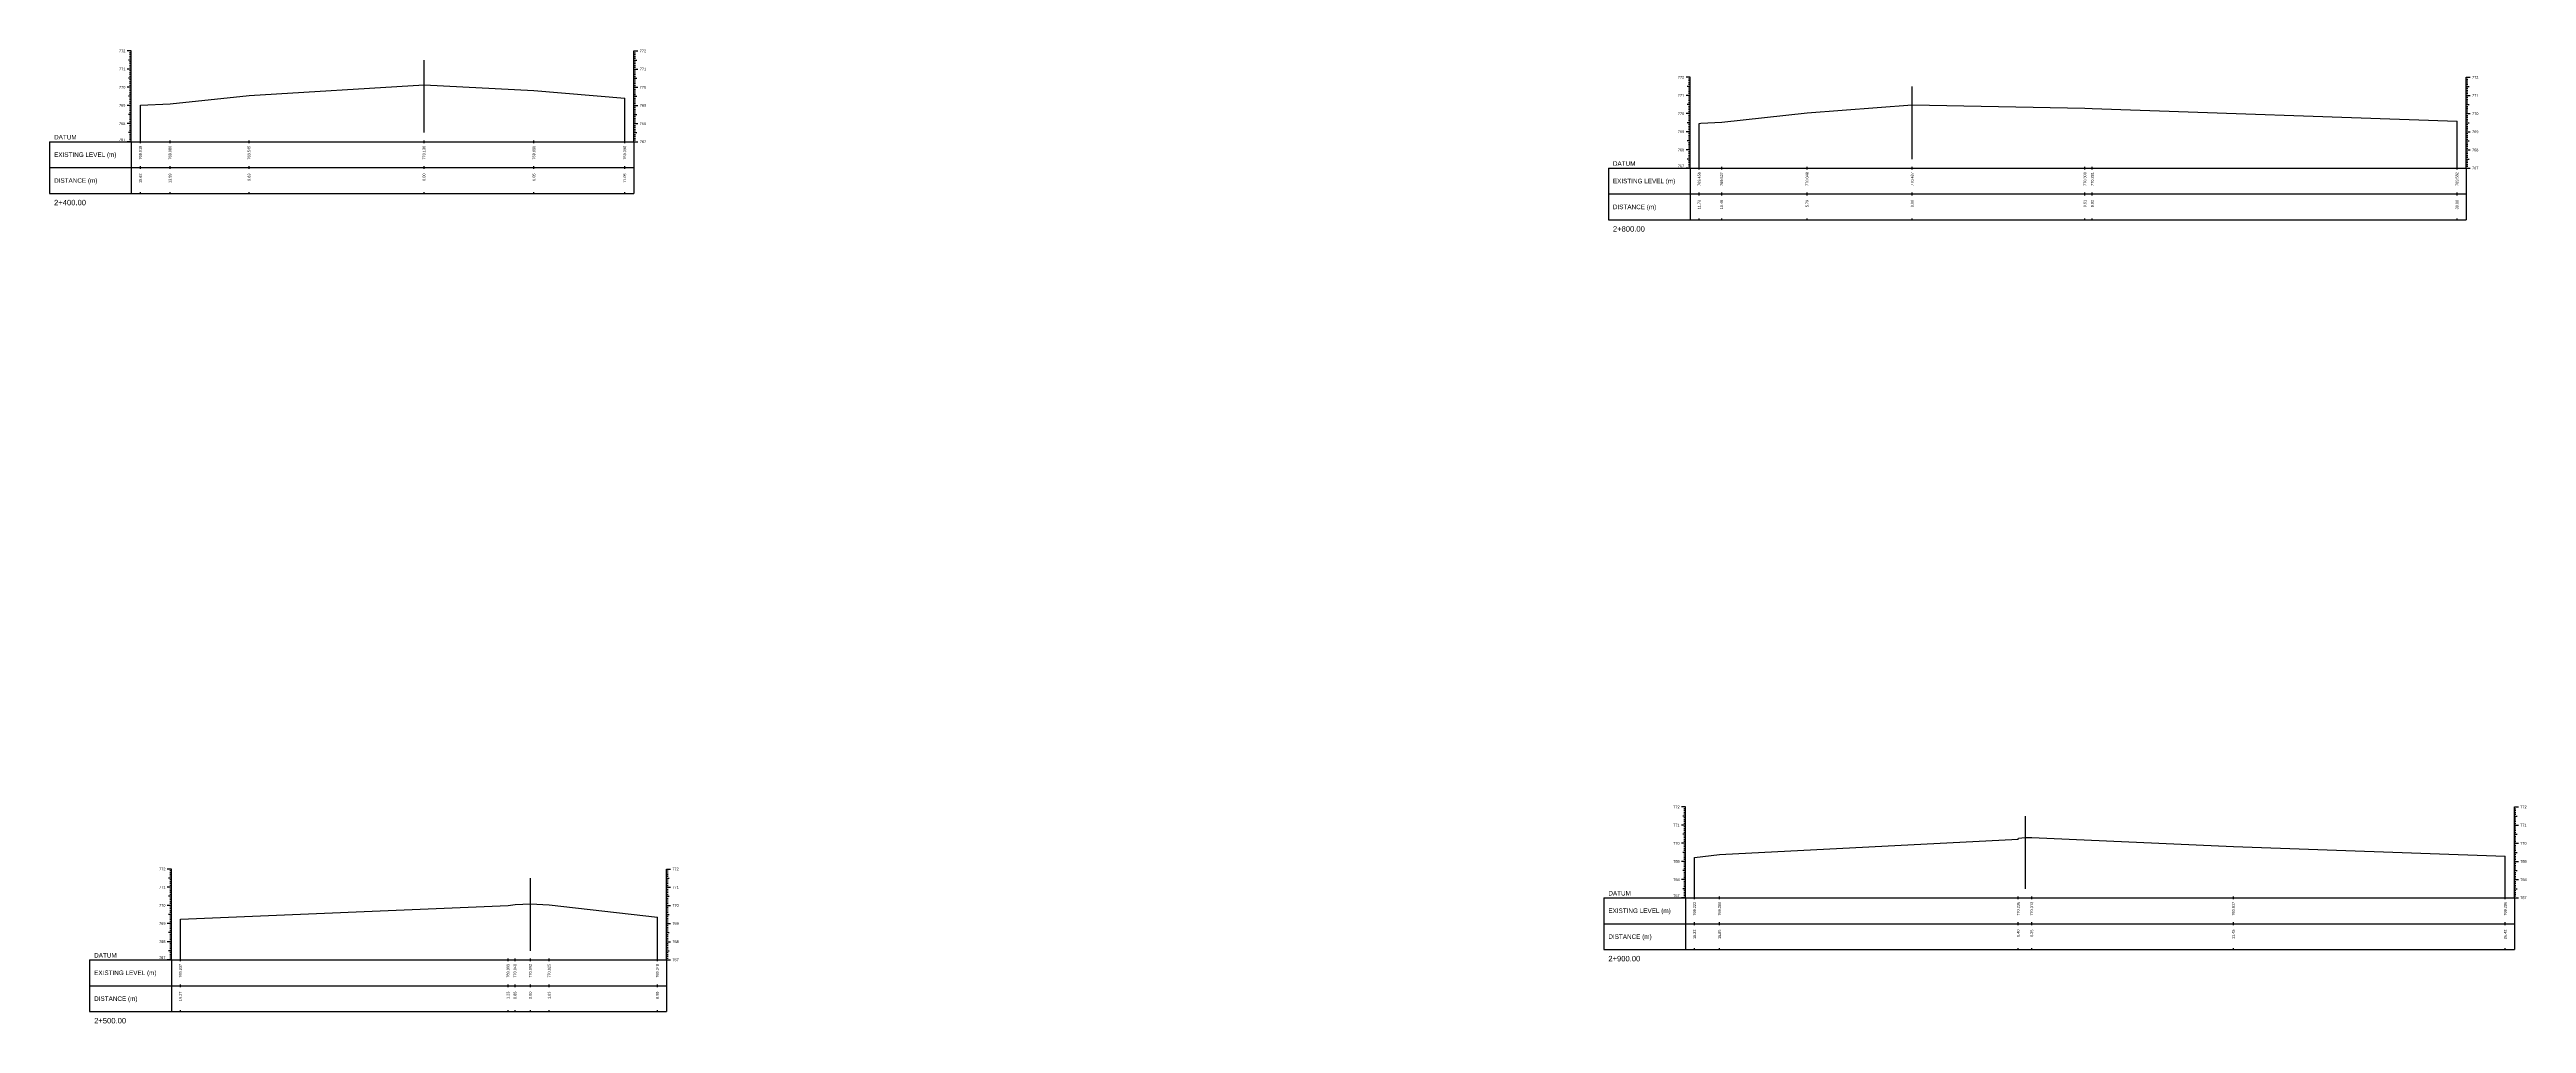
# Model space of a CAD drawing. Header units: millimetres. Extents: x 505 to 14020, y 627 to 6964.
# Drawn here: x 12544 to 13908, y 5729 to 6266 of the extents above; entities that cross this region are included whole.
import ezdxf
from ezdxf.enums import TextEntityAlignment as Align

# ---------------------------------------------------------------- set-up
doc = ezdxf.new("R2010")
doc.units = ezdxf.units.MM
for name, color, linetype in [('CL', 4, 'Continuous'), ('CS_Drawing', 7, 'Continuous'), ('GL', 3, 'Continuous')]:
    doc.layers.add(name, color=color, linetype=linetype)
doc.styles.get("Standard").update_dxf_attribs({"font": 'arial.ttf'})

msp = doc.modelspace()

# ---------------------------------------------------------------- linework, layer by layer
at = {"layer": 'CL', "ltscale": 10}
for p, q in [((12749.953, 6219.893), (12749.953, 6259.893)), ((13569.35, 6205.37), (13569.35, 6245.37)), ((13631.74, 5803.538), (13631.74, 5843.538)), ((12808.522, 5769.372), (12808.522, 5809.372))]:
    msp.add_line(p, q, dxfattribs=at)
at = {"layer": 'CS_Drawing'}
for p, q in [((12588.753, 6264.893), (12586.503, 6264.893)), ((12588.753, 6264.893), (12587.178, 6264.893)), ((12588.753, 6259.893), (12587.178, 6259.893)), ((12588.753, 6264.893), (12587.853, 6264.893)), ((12588.753, 6263.893), (12587.853, 6263.893)), ((12588.753, 6262.893), (12587.853, 6262.893)), ((12588.753, 6261.893), (12587.853, 6261.893)), ((12588.753, 6260.893), (12587.853, 6260.893)), ((12588.753, 6259.893), (12587.853, 6259.893)), ((12588.753, 6214.893), (12588.753, 6264.893)), ((12865.488, 6264.893), (12867.738, 6264.893)), ((12865.488, 6264.893), (12867.063, 6264.893)), ((12865.488, 6264.893), (12866.388, 6264.893)), ((12865.488, 6214.893), (12865.488, 6264.893)), ((12865.488, 6263.893), (12866.388, 6263.893)), ((12865.488, 6262.893), (12866.388, 6262.893)), ((12865.488, 6261.893), (12866.388, 6261.893)), ((12865.488, 6260.893), (12866.388, 6260.893)), ((12865.488, 6259.893), (12867.063, 6259.893)), ((12865.488, 6259.893), (12866.388, 6259.893)), ((12588.753, 6254.893), (12586.503, 6254.893)), ((12588.753, 6254.893), (12587.178, 6254.893)), ((12588.753, 6249.893), (12587.178, 6249.893)), ((12588.753, 6258.893), (12587.853, 6258.893)), ((12588.753, 6257.893), (12587.853, 6257.893)), ((12588.753, 6256.893), (12587.853, 6256.893)), ((12588.753, 6255.893), (12587.853, 6255.893)), ((12588.753, 6254.893), (12587.853, 6254.893)), ((12588.753, 6253.893), (12587.853, 6253.893)), ((12588.753, 6252.893), (12587.853, 6252.893)), ((12588.753, 6251.893), (12587.853, 6251.893)), ((12588.753, 6250.893), (12587.853, 6250.893)), ((12588.753, 6249.893), (12587.853, 6249.893)), ((12588.753, 6248.893), (12587.853, 6248.893)), ((12588.753, 6247.893), (12587.853, 6247.893)), ((12588.753, 6246.893), (12587.853, 6246.893)), ((12865.488, 6258.893), (12866.388, 6258.893)), ((12865.488, 6257.893), (12866.388, 6257.893)), ((12865.488, 6256.893), (12866.388, 6256.893)), ((12865.488, 6255.893), (12866.388, 6255.893)), ((12865.488, 6254.893), (12867.738, 6254.893)), ((12865.488, 6254.893), (12867.063, 6254.893)), ((12865.488, 6254.893), (12866.388, 6254.893)), ((12865.488, 6253.893), (12866.388, 6253.893)), ((12865.488, 6252.893), (12866.388, 6252.893)), ((12865.488, 6251.893), (12866.388, 6251.893)), ((12865.488, 6250.893), (12866.388, 6250.893)), ((12865.488, 6249.893), (12867.063, 6249.893)), ((12865.488, 6249.893), (12866.388, 6249.893)), ((12865.488, 6248.893), (12866.388, 6248.893)), ((12865.488, 6247.893), (12866.388, 6247.893)), ((12865.488, 6246.893), (12866.388, 6246.893)), ((13447.05, 6250.37), (13444.8, 6250.37)), ((13447.05, 6250.37), (13445.475, 6250.37)), ((13447.05, 6250.37), (13446.15, 6250.37)), ((13447.05, 6249.37), (13446.15, 6249.37)), ((13447.05, 6248.37), (13446.15, 6248.37)), ((13447.05, 6247.37), (13446.15, 6247.37)), ((13447.05, 6246.37), (13446.15, 6246.37)), ((13447.05, 6200.37), (13447.05, 6250.37)), ((13874.35, 6250.37), (13876.6, 6250.37)), ((13874.35, 6250.37), (13875.925, 6250.37)), ((13874.35, 6250.37), (13875.25, 6250.37)), ((13874.35, 6200.37), (13874.35, 6250.37)), ((13874.35, 6249.37), (13875.25, 6249.37)), ((13874.35, 6248.37), (13875.25, 6248.37)), ((13874.35, 6247.37), (13875.25, 6247.37)), ((13874.35, 6246.37), (13875.25, 6246.37)), ((12588.753, 6244.893), (12586.503, 6244.893)), ((12588.753, 6234.893), (12586.503, 6234.893)), ((12588.753, 6244.893), (12587.178, 6244.893)), ((12588.753, 6239.893), (12587.178, 6239.893)), ((12588.753, 6234.893), (12587.178, 6234.893)), ((12588.753, 6245.893), (12587.853, 6245.893)), ((12588.753, 6244.893), (12587.853, 6244.893)), ((12588.753, 6243.893), (12587.853, 6243.893)), ((12588.753, 6242.893), (12587.853, 6242.893)), ((12588.753, 6241.893), (12587.853, 6241.893)), ((12588.753, 6240.893), (12587.853, 6240.893)), ((12588.753, 6239.893), (12587.853, 6239.893)), ((12588.753, 6238.893), (12587.853, 6238.893)), ((12588.753, 6237.893), (12587.853, 6237.893)), ((12588.753, 6236.893), (12587.853, 6236.893)), ((12588.753, 6235.893), (12587.853, 6235.893)), ((12588.753, 6234.893), (12587.853, 6234.893)), ((12588.753, 6233.893), (12587.853, 6233.893)), ((12588.753, 6232.893), (12587.853, 6232.893)), ((12593.753, 6214.893), (12593.753, 6235.073)), ((12860.488, 6214.893), (12860.488, 6238.793)), ((12865.488, 6245.893), (12866.388, 6245.893)), ((12865.488, 6244.893), (12867.738, 6244.893)), ((12865.488, 6244.893), (12867.063, 6244.893)), ((12865.488, 6244.893), (12866.388, 6244.893)), ((12865.488, 6243.893), (12866.388, 6243.893)), ((12865.488, 6242.893), (12866.388, 6242.893)), ((12865.488, 6241.893), (12866.388, 6241.893)), ((12865.488, 6240.893), (12866.388, 6240.893)), ((12865.488, 6239.893), (12867.063, 6239.893)), ((12865.488, 6239.893), (12866.388, 6239.893)), ((12865.488, 6238.893), (12866.388, 6238.893)), ((12865.488, 6237.893), (12866.388, 6237.893)), ((12865.488, 6236.893), (12866.388, 6236.893)), ((12865.488, 6235.893), (12866.388, 6235.893)), ((12865.488, 6234.893), (12867.738, 6234.893)), ((12865.488, 6234.893), (12867.063, 6234.893)), ((12865.488, 6234.893), (12866.388, 6234.893)), ((12865.488, 6233.893), (12866.388, 6233.893)), ((12865.488, 6232.893), (12866.388, 6232.893)), ((13447.05, 6240.37), (13444.8, 6240.37)), ((13447.05, 6245.37), (13445.475, 6245.37)), ((13447.05, 6240.37), (13445.475, 6240.37)), ((13447.05, 6235.37), (13445.475, 6235.37)), ((13447.05, 6245.37), (13446.15, 6245.37)), ((13447.05, 6244.37), (13446.15, 6244.37)), ((13447.05, 6243.37), (13446.15, 6243.37)), ((13447.05, 6242.37), (13446.15, 6242.37)), ((13447.05, 6241.37), (13446.15, 6241.37)), ((13447.05, 6240.37), (13446.15, 6240.37)), ((13447.05, 6239.37), (13446.15, 6239.37)), ((13447.05, 6238.37), (13446.15, 6238.37)), ((13447.05, 6237.37), (13446.15, 6237.37)), ((13447.05, 6236.37), (13446.15, 6236.37)), ((13447.05, 6235.37), (13446.15, 6235.37)), ((13447.05, 6234.37), (13446.15, 6234.37)), ((13447.05, 6233.37), (13446.15, 6233.37)), ((13874.35, 6245.37), (13875.925, 6245.37)), ((13874.35, 6245.37), (13875.25, 6245.37)), ((13874.35, 6244.37), (13875.25, 6244.37)), ((13874.35, 6243.37), (13875.25, 6243.37)), ((13874.35, 6242.37), (13875.25, 6242.37)), ((13874.35, 6241.37), (13875.25, 6241.37)), ((13874.35, 6240.37), (13876.6, 6240.37)), ((13874.35, 6240.37), (13875.925, 6240.37)), ((13874.35, 6240.37), (13875.25, 6240.37)), ((13874.35, 6239.37), (13875.25, 6239.37)), ((13874.35, 6238.37), (13875.25, 6238.37)), ((13874.35, 6237.37), (13875.25, 6237.37)), ((13874.35, 6236.37), (13875.25, 6236.37)), ((13874.35, 6235.37), (13875.925, 6235.37)), ((13874.35, 6235.37), (13875.25, 6235.37)), ((13874.35, 6234.37), (13875.25, 6234.37)), ((13874.35, 6233.37), (13875.25, 6233.37)), ((12588.753, 6224.893), (12586.503, 6224.893)), ((12588.753, 6229.893), (12587.178, 6229.893)), ((12588.753, 6224.893), (12587.178, 6224.893)), ((12588.753, 6219.893), (12587.178, 6219.893)), ((12588.753, 6231.893), (12587.853, 6231.893)), ((12588.753, 6230.893), (12587.853, 6230.893)), ((12588.753, 6229.893), (12587.853, 6229.893)), ((12588.753, 6228.893), (12587.853, 6228.893)), ((12588.753, 6227.893), (12587.853, 6227.893)), ((12588.753, 6226.893), (12587.853, 6226.893)), ((12588.753, 6225.893), (12587.853, 6225.893)), ((12588.753, 6224.893), (12587.853, 6224.893)), ((12588.753, 6223.893), (12587.853, 6223.893)), ((12588.753, 6222.893), (12587.853, 6222.893)), ((12588.753, 6221.893), (12587.853, 6221.893)), ((12588.753, 6220.893), (12587.853, 6220.893)), ((12588.753, 6219.893), (12587.853, 6219.893)), ((12865.488, 6231.893), (12866.388, 6231.893)), ((12865.488, 6230.893), (12866.388, 6230.893)), ((12865.488, 6229.893), (12867.063, 6229.893)), ((12865.488, 6229.893), (12866.388, 6229.893)), ((12865.488, 6228.893), (12866.388, 6228.893)), ((12865.488, 6227.893), (12866.388, 6227.893)), ((12865.488, 6226.893), (12866.388, 6226.893)), ((12865.488, 6225.893), (12866.388, 6225.893)), ((12865.488, 6224.893), (12867.738, 6224.893)), ((12865.488, 6224.893), (12867.063, 6224.893)), ((12865.488, 6224.893), (12866.388, 6224.893)), ((12865.488, 6223.893), (12866.388, 6223.893)), ((12865.488, 6222.893), (12866.388, 6222.893)), ((12865.488, 6221.893), (12866.388, 6221.893)), ((12865.488, 6220.893), (12866.388, 6220.893)), ((12865.488, 6219.893), (12867.063, 6219.893)), ((12865.488, 6219.893), (12866.388, 6219.893)), ((13447.05, 6230.37), (13444.8, 6230.37)), ((13447.05, 6220.37), (13444.8, 6220.37)), ((13447.05, 6230.37), (13445.475, 6230.37)), ((13447.05, 6225.37), (13445.475, 6225.37)), ((13447.05, 6220.37), (13445.475, 6220.37)), ((13447.05, 6232.37), (13446.15, 6232.37)), ((13447.05, 6231.37), (13446.15, 6231.37)), ((13447.05, 6230.37), (13446.15, 6230.37)), ((13447.05, 6229.37), (13446.15, 6229.37)), ((13447.05, 6228.37), (13446.15, 6228.37)), ((13447.05, 6227.37), (13446.15, 6227.37)), ((13447.05, 6226.37), (13446.15, 6226.37)), ((13447.05, 6225.37), (13446.15, 6225.37)), ((13447.05, 6224.37), (13446.15, 6224.37)), ((13447.05, 6223.37), (13446.15, 6223.37)), ((13447.05, 6222.37), (13446.15, 6222.37)), ((13447.05, 6221.37), (13446.15, 6221.37)), ((13447.05, 6220.37), (13446.15, 6220.37)), ((13447.05, 6219.37), (13446.15, 6219.37)), ((13452.05, 6200.37), (13452.05, 6224.93)), ((13869.35, 6200.37), (13869.35, 6226.19)), ((13874.35, 6232.37), (13875.25, 6232.37)), ((13874.35, 6231.37), (13875.25, 6231.37)), ((13874.35, 6230.37), (13876.6, 6230.37)), ((13874.35, 6230.37), (13875.925, 6230.37)), ((13874.35, 6230.37), (13875.25, 6230.37)), ((13874.35, 6229.37), (13875.25, 6229.37)), ((13874.35, 6228.37), (13875.25, 6228.37)), ((13874.35, 6227.37), (13875.25, 6227.37)), ((13874.35, 6226.37), (13875.25, 6226.37)), ((13874.35, 6225.37), (13875.925, 6225.37)), ((13874.35, 6225.37), (13875.25, 6225.37)), ((13874.35, 6224.37), (13875.25, 6224.37)), ((13874.35, 6223.37), (13875.25, 6223.37)), ((13874.35, 6222.37), (13875.25, 6222.37)), ((13874.35, 6221.37), (13875.25, 6221.37)), ((13874.35, 6220.37), (13876.6, 6220.37)), ((13874.35, 6220.37), (13875.925, 6220.37)), ((13874.35, 6220.37), (13875.25, 6220.37)), ((13874.35, 6219.37), (13875.25, 6219.37)), ((12543.753, 6214.893), (12588.753, 6214.893)), ((12543.753, 6214.893), (12543.753, 6186.393)), ((12588.753, 6214.893), (12586.503, 6214.893)), ((12588.753, 6214.893), (12587.178, 6214.893)), ((12588.753, 6218.893), (12587.853, 6218.893)), ((12588.753, 6217.893), (12587.853, 6217.893)), ((12588.753, 6216.893), (12587.853, 6216.893)), ((12588.753, 6215.893), (12587.853, 6215.893)), ((12588.753, 6214.893), (12587.853, 6214.893)), ((12588.753, 6214.893), (12865.488, 6214.893)), ((12588.753, 6214.893), (12588.753, 6186.393)), ((12593.753, 6214.143), (12593.753, 6215.643)), ((12610.101, 6214.143), (12610.101, 6215.643)), ((12653.612, 6214.143), (12653.612, 6215.643)), ((12749.953, 6214.143), (12749.953, 6215.643)), ((12810.463, 6214.143), (12810.463, 6215.643)), ((12860.488, 6214.143), (12860.488, 6215.643)), ((12865.488, 6218.893), (12866.388, 6218.893)), ((12865.488, 6217.893), (12866.388, 6217.893)), ((12865.488, 6216.893), (12866.388, 6216.893)), ((12865.488, 6215.893), (12866.388, 6215.893)), ((12865.488, 6214.893), (12867.738, 6214.893)), ((12865.488, 6214.893), (12867.063, 6214.893)), ((12865.488, 6214.893), (12866.388, 6214.893)), ((12865.488, 6214.893), (12865.488, 6186.393)), ((13447.05, 6210.37), (13444.8, 6210.37)), ((13447.05, 6215.37), (13445.475, 6215.37)), ((13447.05, 6210.37), (13445.475, 6210.37)), ((13447.05, 6205.37), (13445.475, 6205.37)), ((13447.05, 6218.37), (13446.15, 6218.37)), ((13447.05, 6217.37), (13446.15, 6217.37)), ((13447.05, 6216.37), (13446.15, 6216.37)), ((13447.05, 6215.37), (13446.15, 6215.37)), ((13447.05, 6214.37), (13446.15, 6214.37)), ((13447.05, 6213.37), (13446.15, 6213.37)), ((13447.05, 6212.37), (13446.15, 6212.37)), ((13447.05, 6211.37), (13446.15, 6211.37)), ((13447.05, 6210.37), (13446.15, 6210.37)), ((13447.05, 6209.37), (13446.15, 6209.37)), ((13447.05, 6208.37), (13446.15, 6208.37)), ((13447.05, 6207.37), (13446.15, 6207.37)), ((13447.05, 6206.37), (13446.15, 6206.37)), ((13447.05, 6205.37), (13446.15, 6205.37)), ((13874.35, 6218.37), (13875.25, 6218.37)), ((13874.35, 6217.37), (13875.25, 6217.37)), ((13874.35, 6216.37), (13875.25, 6216.37)), ((13874.35, 6215.37), (13875.925, 6215.37)), ((13874.35, 6215.37), (13875.25, 6215.37)), ((13874.35, 6214.37), (13875.25, 6214.37)), ((13874.35, 6213.37), (13875.25, 6213.37)), ((13874.35, 6212.37), (13875.25, 6212.37)), ((13874.35, 6211.37), (13875.25, 6211.37)), ((13874.35, 6210.37), (13876.6, 6210.37)), ((13874.35, 6210.37), (13875.925, 6210.37)), ((13874.35, 6210.37), (13875.25, 6210.37)), ((13874.35, 6209.37), (13875.25, 6209.37)), ((13874.35, 6208.37), (13875.25, 6208.37)), ((13874.35, 6207.37), (13875.25, 6207.37)), ((13874.35, 6206.37), (13875.25, 6206.37)), ((13874.35, 6205.37), (13875.925, 6205.37)), ((13874.35, 6205.37), (13875.25, 6205.37)), ((12543.753, 6200.643), (12588.753, 6200.643)), ((12588.753, 6200.643), (12865.488, 6200.643)), ((12588.753, 6200.643), (12865.488, 6200.643)), ((12593.753, 6199.893), (12593.753, 6201.393)), ((12610.101, 6199.893), (12610.101, 6201.393)), ((12653.612, 6199.893), (12653.612, 6201.393)), ((12749.953, 6199.893), (12749.953, 6201.393)), ((12810.463, 6199.893), (12810.463, 6201.393)), ((12860.488, 6199.893), (12860.488, 6201.393)), ((13402.05, 6200.37), (13447.05, 6200.37)), ((13402.05, 6200.37), (13402.05, 6171.87)), ((13447.05, 6200.37), (13444.8, 6200.37)), ((13447.05, 6200.37), (13445.475, 6200.37)), ((13447.05, 6204.37), (13446.15, 6204.37)), ((13447.05, 6203.37), (13446.15, 6203.37)), ((13447.05, 6202.37), (13446.15, 6202.37)), ((13447.05, 6201.37), (13446.15, 6201.37)), ((13447.05, 6200.37), (13446.15, 6200.37)), ((13447.05, 6200.37), (13874.35, 6200.37)), ((13447.05, 6200.37), (13447.05, 6171.87)), ((13452.05, 6199.62), (13452.05, 6201.12)), ((13464.455, 6199.62), (13464.455, 6201.12)), ((13511.497, 6199.62), (13511.497, 6201.12)), ((13569.35, 6199.62), (13569.35, 6201.12)), ((13664.441, 6199.62), (13664.441, 6201.12)), ((13668.51, 6199.62), (13668.51, 6201.12)), ((13869.35, 6199.62), (13869.35, 6201.12)), ((13874.35, 6204.37), (13875.25, 6204.37)), ((13874.35, 6203.37), (13875.25, 6203.37)), ((13874.35, 6202.37), (13875.25, 6202.37)), ((13874.35, 6201.37), (13875.25, 6201.37)), ((13874.35, 6200.37), (13876.6, 6200.37)), ((13874.35, 6200.37), (13875.925, 6200.37)), ((13874.35, 6200.37), (13875.25, 6200.37)), ((13874.35, 6200.37), (13874.35, 6171.87)), ((12543.753, 6186.393), (12588.753, 6186.393)), ((12588.753, 6186.393), (12865.488, 6186.393)), ((12593.753, 6186.393), (12593.753, 6187.143)), ((12610.101, 6186.393), (12610.101, 6187.143)), ((12653.612, 6186.393), (12653.612, 6187.143)), ((12749.953, 6186.393), (12749.953, 6187.143)), ((12810.463, 6186.393), (12810.463, 6187.143)), ((12860.488, 6186.393), (12860.488, 6187.143)), ((13402.05, 6186.12), (13447.05, 6186.12)), ((13447.05, 6186.12), (13874.35, 6186.12)), ((13447.05, 6186.12), (13874.35, 6186.12)), ((13452.05, 6185.37), (13452.05, 6186.87)), ((13464.455, 6185.37), (13464.455, 6186.87)), ((13511.497, 6185.37), (13511.497, 6186.87)), ((13569.35, 6185.37), (13569.35, 6186.87)), ((13664.441, 6185.37), (13664.441, 6186.87)), ((13668.51, 6185.37), (13668.51, 6186.87)), ((13869.35, 6185.37), (13869.35, 6186.87)), ((13402.05, 6171.87), (13447.05, 6171.87)), ((13447.05, 6171.87), (13874.35, 6171.87)), ((13452.05, 6171.87), (13452.05, 6172.62)), ((13464.455, 6171.87), (13464.455, 6172.62)), ((13511.497, 6171.87), (13511.497, 6172.62)), ((13569.35, 6171.87), (13569.35, 6172.62)), ((13664.441, 6171.87), (13664.441, 6172.62)), ((13668.51, 6171.87), (13668.51, 6172.62)), ((13869.35, 6171.87), (13869.35, 6172.62)), ((13444.54, 5848.538), (13442.29, 5848.538)), ((13444.54, 5838.538), (13442.29, 5838.538)), ((13444.54, 5848.538), (13442.965, 5848.538)), ((13444.54, 5843.538), (13442.965, 5843.538)), ((13444.54, 5838.538), (13442.965, 5838.538)), ((13444.54, 5848.538), (13443.64, 5848.538)), ((13444.54, 5847.538), (13443.64, 5847.538)), ((13444.54, 5846.538), (13443.64, 5846.538)), ((13444.54, 5845.538), (13443.64, 5845.538)), ((13444.54, 5844.538), (13443.64, 5844.538)), ((13444.54, 5843.538), (13443.64, 5843.538)), ((13444.54, 5842.538), (13443.64, 5842.538)), ((13444.54, 5841.538), (13443.64, 5841.538)), ((13444.54, 5840.538), (13443.64, 5840.538)), ((13444.54, 5839.538), (13443.64, 5839.538)), ((13444.54, 5838.538), (13443.64, 5838.538)), ((13444.54, 5837.538), (13443.64, 5837.538)), ((13444.54, 5798.538), (13444.54, 5848.538)), ((13900.9, 5848.538), (13903.15, 5848.538)), ((13900.9, 5848.538), (13902.475, 5848.538)), ((13900.9, 5848.538), (13901.8, 5848.538)), ((13900.9, 5798.538), (13900.9, 5848.538)), ((13900.9, 5847.538), (13901.8, 5847.538)), ((13900.9, 5846.538), (13901.8, 5846.538)), ((13900.9, 5845.538), (13901.8, 5845.538)), ((13900.9, 5844.538), (13901.8, 5844.538)), ((13900.9, 5843.538), (13902.475, 5843.538)), ((13900.9, 5843.538), (13901.8, 5843.538)), ((13900.9, 5842.538), (13901.8, 5842.538)), ((13900.9, 5841.538), (13901.8, 5841.538)), ((13900.9, 5840.538), (13901.8, 5840.538)), ((13900.9, 5839.538), (13901.8, 5839.538)), ((13900.9, 5838.538), (13903.15, 5838.538)), ((13900.9, 5838.538), (13902.475, 5838.538)), ((13900.9, 5838.538), (13901.8, 5838.538)), ((13900.9, 5837.538), (13901.8, 5837.538)), ((13444.54, 5828.538), (13442.29, 5828.538)), ((13444.54, 5833.538), (13442.965, 5833.538)), ((13444.54, 5828.538), (13442.965, 5828.538)), ((13444.54, 5823.538), (13442.965, 5823.538)), ((13444.54, 5836.538), (13443.64, 5836.538)), ((13444.54, 5835.538), (13443.64, 5835.538)), ((13444.54, 5834.538), (13443.64, 5834.538)), ((13444.54, 5833.538), (13443.64, 5833.538)), ((13444.54, 5832.538), (13443.64, 5832.538)), ((13444.54, 5831.538), (13443.64, 5831.538)), ((13444.54, 5830.538), (13443.64, 5830.538)), ((13444.54, 5829.538), (13443.64, 5829.538)), ((13444.54, 5828.538), (13443.64, 5828.538)), ((13444.54, 5827.538), (13443.64, 5827.538)), ((13444.54, 5826.538), (13443.64, 5826.538)), ((13444.54, 5825.538), (13443.64, 5825.538)), ((13444.54, 5824.538), (13443.64, 5824.538)), ((13444.54, 5823.538), (13443.64, 5823.538)), ((13900.9, 5836.538), (13901.8, 5836.538)), ((13900.9, 5835.538), (13901.8, 5835.538)), ((13900.9, 5834.538), (13901.8, 5834.538)), ((13900.9, 5833.538), (13902.475, 5833.538)), ((13900.9, 5833.538), (13901.8, 5833.538)), ((13900.9, 5832.538), (13901.8, 5832.538)), ((13900.9, 5831.538), (13901.8, 5831.538)), ((13900.9, 5830.538), (13901.8, 5830.538)), ((13900.9, 5829.538), (13901.8, 5829.538)), ((13900.9, 5828.538), (13903.15, 5828.538)), ((13900.9, 5828.538), (13902.475, 5828.538)), ((13900.9, 5828.538), (13901.8, 5828.538)), ((13900.9, 5827.538), (13901.8, 5827.538)), ((13900.9, 5826.538), (13901.8, 5826.538)), ((13900.9, 5825.538), (13901.8, 5825.538)), ((13900.9, 5824.538), (13901.8, 5824.538)), ((13900.9, 5823.538), (13902.475, 5823.538)), ((13900.9, 5823.538), (13901.8, 5823.538)), ((12610.822, 5814.372), (12608.572, 5814.372)), ((12610.822, 5814.372), (12609.247, 5814.372)), ((12610.822, 5814.372), (12609.922, 5814.372)), ((12610.822, 5813.372), (12609.922, 5813.372)), ((12610.822, 5812.372), (12609.922, 5812.372)), ((12610.822, 5811.372), (12609.922, 5811.372)), ((12610.822, 5810.372), (12609.922, 5810.372)), ((12610.822, 5764.372), (12610.822, 5814.372)), ((12883.426, 5814.372), (12885.676, 5814.372)), ((12883.426, 5814.372), (12885.001, 5814.372)), ((12883.426, 5814.372), (12884.326, 5814.372)), ((12883.426, 5764.372), (12883.426, 5814.372)), ((12883.426, 5813.372), (12884.326, 5813.372)), ((12883.426, 5812.372), (12884.326, 5812.372)), ((12883.426, 5811.372), (12884.326, 5811.372)), ((12883.426, 5810.372), (12884.326, 5810.372)), ((13444.54, 5818.538), (13442.29, 5818.538)), ((13444.54, 5818.538), (13442.965, 5818.538)), ((13444.54, 5813.538), (13442.965, 5813.538)), ((13444.54, 5822.538), (13443.64, 5822.538)), ((13444.54, 5821.538), (13443.64, 5821.538)), ((13444.54, 5820.538), (13443.64, 5820.538)), ((13444.54, 5819.538), (13443.64, 5819.538)), ((13444.54, 5818.538), (13443.64, 5818.538)), ((13444.54, 5817.538), (13443.64, 5817.538)), ((13444.54, 5816.538), (13443.64, 5816.538)), ((13444.54, 5815.538), (13443.64, 5815.538)), ((13444.54, 5814.538), (13443.64, 5814.538)), ((13444.54, 5813.538), (13443.64, 5813.538)), ((13444.54, 5812.538), (13443.64, 5812.538)), ((13444.54, 5811.538), (13443.64, 5811.538)), ((13444.54, 5810.538), (13443.64, 5810.538)), ((13449.54, 5798.538), (13449.54, 5820.758)), ((13895.9, 5798.538), (13895.9, 5821.498)), ((13900.9, 5822.538), (13901.8, 5822.538)), ((13900.9, 5821.538), (13901.8, 5821.538)), ((13900.9, 5820.538), (13901.8, 5820.538)), ((13900.9, 5819.538), (13901.8, 5819.538)), ((13900.9, 5818.538), (13903.15, 5818.538)), ((13900.9, 5818.538), (13902.475, 5818.538)), ((13900.9, 5818.538), (13901.8, 5818.538)), ((13900.9, 5817.538), (13901.8, 5817.538)), ((13900.9, 5816.538), (13901.8, 5816.538)), ((13900.9, 5815.538), (13901.8, 5815.538)), ((13900.9, 5814.538), (13901.8, 5814.538)), ((13900.9, 5813.538), (13902.475, 5813.538)), ((13900.9, 5813.538), (13901.8, 5813.538)), ((13900.9, 5812.538), (13901.8, 5812.538)), ((13900.9, 5811.538), (13901.8, 5811.538)), ((13900.9, 5810.538), (13901.8, 5810.538)), ((12610.822, 5804.372), (12608.572, 5804.372)), ((12610.822, 5809.372), (12609.247, 5809.372)), ((12610.822, 5804.372), (12609.247, 5804.372)), ((12610.822, 5799.372), (12609.247, 5799.372)), ((12610.822, 5809.372), (12609.922, 5809.372)), ((12610.822, 5808.372), (12609.922, 5808.372)), ((12610.822, 5807.372), (12609.922, 5807.372)), ((12610.822, 5806.372), (12609.922, 5806.372)), ((12610.822, 5805.372), (12609.922, 5805.372)), ((12610.822, 5804.372), (12609.922, 5804.372)), ((12610.822, 5803.372), (12609.922, 5803.372)), ((12610.822, 5802.372), (12609.922, 5802.372)), ((12610.822, 5801.372), (12609.922, 5801.372)), ((12610.822, 5800.372), (12609.922, 5800.372)), ((12610.822, 5799.372), (12609.922, 5799.372)), ((12610.822, 5798.372), (12609.922, 5798.372)), ((12610.822, 5797.372), (12609.922, 5797.372)), ((12610.822, 5796.372), (12609.922, 5796.372)), ((12883.426, 5809.372), (12885.001, 5809.372)), ((12883.426, 5809.372), (12884.326, 5809.372)), ((12883.426, 5808.372), (12884.326, 5808.372)), ((12883.426, 5807.372), (12884.326, 5807.372)), ((12883.426, 5806.372), (12884.326, 5806.372)), ((12883.426, 5805.372), (12884.326, 5805.372)), ((12883.426, 5804.372), (12885.676, 5804.372)), ((12883.426, 5804.372), (12885.001, 5804.372)), ((12883.426, 5804.372), (12884.326, 5804.372)), ((12883.426, 5803.372), (12884.326, 5803.372)), ((12883.426, 5802.372), (12884.326, 5802.372)), ((12883.426, 5801.372), (12884.326, 5801.372)), ((12883.426, 5800.372), (12884.326, 5800.372)), ((12883.426, 5799.372), (12885.001, 5799.372)), ((12883.426, 5799.372), (12884.326, 5799.372)), ((12883.426, 5798.372), (12884.326, 5798.372)), ((12883.426, 5797.372), (12884.326, 5797.372)), ((12883.426, 5796.372), (12884.326, 5796.372)), ((13399.54, 5798.538), (13444.54, 5798.538)), ((13399.54, 5798.538), (13399.54, 5770.038)), ((13444.54, 5808.538), (13442.29, 5808.538)), ((13444.54, 5798.538), (13442.29, 5798.538)), ((13444.54, 5808.538), (13442.965, 5808.538)), ((13444.54, 5803.538), (13442.965, 5803.538)), ((13444.54, 5798.538), (13442.965, 5798.538)), ((13444.54, 5809.538), (13443.64, 5809.538)), ((13444.54, 5808.538), (13443.64, 5808.538)), ((13444.54, 5807.538), (13443.64, 5807.538)), ((13444.54, 5806.538), (13443.64, 5806.538)), ((13444.54, 5805.538), (13443.64, 5805.538)), ((13444.54, 5804.538), (13443.64, 5804.538)), ((13444.54, 5803.538), (13443.64, 5803.538)), ((13444.54, 5802.538), (13443.64, 5802.538)), ((13444.54, 5801.538), (13443.64, 5801.538)), ((13444.54, 5800.538), (13443.64, 5800.538)), ((13444.54, 5799.538), (13443.64, 5799.538)), ((13444.54, 5798.538), (13443.64, 5798.538)), ((13444.54, 5798.538), (13900.9, 5798.538)), ((13444.54, 5798.538), (13444.54, 5770.038)), ((13449.54, 5797.788), (13449.54, 5799.288)), ((13463.257, 5797.788), (13463.257, 5799.288)), ((13627.735, 5797.788), (13627.735, 5799.288)), ((13635.196, 5797.788), (13635.196, 5799.288)), ((13746.197, 5797.788), (13746.197, 5799.288)), ((13895.9, 5797.788), (13895.9, 5799.288)), ((13900.9, 5809.538), (13901.8, 5809.538)), ((13900.9, 5808.538), (13903.15, 5808.538)), ((13900.9, 5808.538), (13902.475, 5808.538)), ((13900.9, 5808.538), (13901.8, 5808.538)), ((13900.9, 5807.538), (13901.8, 5807.538)), ((13900.9, 5806.538), (13901.8, 5806.538)), ((13900.9, 5805.538), (13901.8, 5805.538)), ((13900.9, 5804.538), (13901.8, 5804.538)), ((13900.9, 5803.538), (13902.475, 5803.538)), ((13900.9, 5803.538), (13901.8, 5803.538)), ((13900.9, 5802.538), (13901.8, 5802.538)), ((13900.9, 5801.538), (13901.8, 5801.538)), ((13900.9, 5800.538), (13901.8, 5800.538)), ((13900.9, 5799.538), (13901.8, 5799.538)), ((13900.9, 5798.538), (13903.15, 5798.538)), ((13900.9, 5798.538), (13902.475, 5798.538)), ((13900.9, 5798.538), (13901.8, 5798.538)), ((13900.9, 5798.538), (13900.9, 5770.038)), ((12610.822, 5794.372), (12608.572, 5794.372)), ((12610.822, 5784.372), (12608.572, 5784.372)), ((12610.822, 5794.372), (12609.247, 5794.372)), ((12610.822, 5789.372), (12609.247, 5789.372)), ((12610.822, 5784.372), (12609.247, 5784.372)), ((12610.822, 5795.372), (12609.922, 5795.372)), ((12610.822, 5794.372), (12609.922, 5794.372)), ((12610.822, 5793.372), (12609.922, 5793.372)), ((12610.822, 5792.372), (12609.922, 5792.372)), ((12610.822, 5791.372), (12609.922, 5791.372)), ((12610.822, 5790.372), (12609.922, 5790.372)), ((12610.822, 5789.372), (12609.922, 5789.372)), ((12610.822, 5788.372), (12609.922, 5788.372)), ((12610.822, 5787.372), (12609.922, 5787.372)), ((12610.822, 5786.372), (12609.922, 5786.372)), ((12610.822, 5785.372), (12609.922, 5785.372)), ((12610.822, 5784.372), (12609.922, 5784.372)), ((12610.822, 5783.372), (12609.922, 5783.372)), ((12615.822, 5764.372), (12615.822, 5786.742)), ((12878.426, 5764.372), (12878.426, 5787.852)), ((12883.426, 5795.372), (12884.326, 5795.372)), ((12883.426, 5794.372), (12885.676, 5794.372)), ((12883.426, 5794.372), (12885.001, 5794.372)), ((12883.426, 5794.372), (12884.326, 5794.372)), ((12883.426, 5793.372), (12884.326, 5793.372)), ((12883.426, 5792.372), (12884.326, 5792.372)), ((12883.426, 5791.372), (12884.326, 5791.372)), ((12883.426, 5790.372), (12884.326, 5790.372)), ((12883.426, 5789.372), (12885.001, 5789.372)), ((12883.426, 5789.372), (12884.326, 5789.372)), ((12883.426, 5788.372), (12884.326, 5788.372)), ((12883.426, 5787.372), (12884.326, 5787.372)), ((12883.426, 5786.372), (12884.326, 5786.372)), ((12883.426, 5785.372), (12884.326, 5785.372)), ((12883.426, 5784.372), (12885.676, 5784.372)), ((12883.426, 5784.372), (12885.001, 5784.372)), ((12883.426, 5784.372), (12884.326, 5784.372)), ((12883.426, 5783.372), (12884.326, 5783.372)), ((13399.54, 5784.288), (13444.54, 5784.288)), ((13444.54, 5784.288), (13900.9, 5784.288)), ((13444.54, 5784.288), (13900.9, 5784.288)), ((13449.54, 5783.538), (13449.54, 5785.038)), ((13463.257, 5783.538), (13463.257, 5785.038)), ((13627.735, 5783.538), (13627.735, 5785.038)), ((13635.196, 5783.538), (13635.196, 5785.038)), ((13746.197, 5783.538), (13746.197, 5785.038)), ((13895.9, 5783.538), (13895.9, 5785.038)), ((12610.822, 5774.372), (12608.572, 5774.372)), ((12610.822, 5779.372), (12609.247, 5779.372)), ((12610.822, 5774.372), (12609.247, 5774.372)), ((12610.822, 5769.372), (12609.247, 5769.372)), ((12610.822, 5782.372), (12609.922, 5782.372)), ((12610.822, 5781.372), (12609.922, 5781.372)), ((12610.822, 5780.372), (12609.922, 5780.372)), ((12610.822, 5779.372), (12609.922, 5779.372)), ((12610.822, 5778.372), (12609.922, 5778.372)), ((12610.822, 5777.372), (12609.922, 5777.372)), ((12610.822, 5776.372), (12609.922, 5776.372)), ((12610.822, 5775.372), (12609.922, 5775.372)), ((12610.822, 5774.372), (12609.922, 5774.372)), ((12610.822, 5773.372), (12609.922, 5773.372)), ((12610.822, 5772.372), (12609.922, 5772.372)), ((12610.822, 5771.372), (12609.922, 5771.372)), ((12610.822, 5770.372), (12609.922, 5770.372)), ((12610.822, 5769.372), (12609.922, 5769.372)), ((12883.426, 5782.372), (12884.326, 5782.372)), ((12883.426, 5781.372), (12884.326, 5781.372)), ((12883.426, 5780.372), (12884.326, 5780.372)), ((12883.426, 5779.372), (12885.001, 5779.372)), ((12883.426, 5779.372), (12884.326, 5779.372)), ((12883.426, 5778.372), (12884.326, 5778.372)), ((12883.426, 5777.372), (12884.326, 5777.372)), ((12883.426, 5776.372), (12884.326, 5776.372)), ((12883.426, 5775.372), (12884.326, 5775.372)), ((12883.426, 5774.372), (12885.676, 5774.372)), ((12883.426, 5774.372), (12885.001, 5774.372)), ((12883.426, 5774.372), (12884.326, 5774.372)), ((12883.426, 5773.372), (12884.326, 5773.372)), ((12883.426, 5772.372), (12884.326, 5772.372)), ((12883.426, 5771.372), (12884.326, 5771.372)), ((12883.426, 5770.372), (12884.326, 5770.372)), ((12883.426, 5769.372), (12885.001, 5769.372)), ((12883.426, 5769.372), (12884.326, 5769.372)), ((13399.54, 5770.038), (13444.54, 5770.038)), ((13444.54, 5770.038), (13900.9, 5770.038)), ((13449.54, 5770.038), (13449.54, 5770.788)), ((13463.257, 5770.038), (13463.257, 5770.788)), ((13627.735, 5770.038), (13627.735, 5770.788)), ((13635.196, 5770.038), (13635.196, 5770.788)), ((13746.197, 5770.038), (13746.197, 5770.788)), ((13895.9, 5770.038), (13895.9, 5770.788)), ((12565.822, 5764.372), (12610.822, 5764.372)), ((12565.822, 5764.372), (12565.822, 5735.872)), ((12610.822, 5764.372), (12608.572, 5764.372)), ((12610.822, 5764.372), (12609.247, 5764.372)), ((12610.822, 5768.372), (12609.922, 5768.372)), ((12610.822, 5767.372), (12609.922, 5767.372)), ((12610.822, 5766.372), (12609.922, 5766.372)), ((12610.822, 5765.372), (12609.922, 5765.372)), ((12610.822, 5764.372), (12609.922, 5764.372)), ((12610.822, 5764.372), (12883.426, 5764.372)), ((12610.822, 5764.372), (12610.822, 5735.872)), ((12615.822, 5763.622), (12615.822, 5765.122)), ((12796.225, 5763.622), (12796.225, 5765.122)), ((12800.039, 5763.622), (12800.039, 5765.122)), ((12808.522, 5763.622), (12808.522, 5765.122)), ((12818.865, 5763.622), (12818.865, 5765.122)), ((12878.426, 5763.622), (12878.426, 5765.122)), ((12883.426, 5768.372), (12884.326, 5768.372)), ((12883.426, 5767.372), (12884.326, 5767.372)), ((12883.426, 5766.372), (12884.326, 5766.372)), ((12883.426, 5765.372), (12884.326, 5765.372)), ((12883.426, 5764.372), (12885.676, 5764.372)), ((12883.426, 5764.372), (12885.001, 5764.372)), ((12883.426, 5764.372), (12884.326, 5764.372)), ((12883.426, 5764.372), (12883.426, 5735.872)), ((12565.822, 5750.122), (12610.822, 5750.122)), ((12610.822, 5750.122), (12883.426, 5750.122)), ((12610.822, 5750.122), (12883.426, 5750.122)), ((12615.822, 5749.372), (12615.822, 5750.872)), ((12796.225, 5749.372), (12796.225, 5750.872)), ((12800.039, 5749.372), (12800.039, 5750.872)), ((12808.522, 5749.372), (12808.522, 5750.872)), ((12818.865, 5749.372), (12818.865, 5750.872)), ((12878.426, 5749.372), (12878.426, 5750.872)), ((12565.822, 5735.872), (12610.822, 5735.872)), ((12610.822, 5735.872), (12883.426, 5735.872)), ((12615.822, 5735.872), (12615.822, 5736.622)), ((12796.225, 5735.872), (12796.225, 5736.622)), ((12800.039, 5735.872), (12800.039, 5736.622)), ((12808.522, 5735.872), (12808.522, 5736.622)), ((12818.865, 5735.872), (12818.865, 5736.622)), ((12878.426, 5735.872), (12878.426, 5736.622))]:
    msp.add_line(p, q, dxfattribs=at)
at = {"layer": 'GL'}
for points in [[(12593.753, 6235.073), (12610.101, 6235.693), (12653.612, 6240.343), (12749.953, 6246.253), (12810.463, 6243.193), (12860.488, 6238.793)], [(13452.05, 6224.93), (13452.97, 6225.04), (13464.455, 6225.64), (13511.497, 6230.85), (13569.35, 6235.24), (13664.441, 6233.37), (13668.51, 6233.18), (13869.35, 6226.19)], [(13449.54, 5820.758), (13463.257, 5822.338), (13627.735, 5830.898), (13627.931, 5831.398), (13629.639, 5831.578), (13631.74, 5831.738), (13635.196, 5831.668), (13746.197, 5826.708), (13895.9, 5821.498)], [(12615.822, 5786.742), (12796.225, 5794.362), (12800.039, 5794.772), (12808.522, 5795.292), (12818.865, 5794.622), (12878.426, 5787.852)]]:
    msp.add_lwpolyline(points, dxfattribs=at)

# ---------------------------------------------------------------- texts
at = {"layer": 'CS_Drawing'}
for s, p in [('772', (12585.503, 6264.893)), ('771', (12585.503, 6254.893)), ('772', (13443.8, 6250.37)), ('770', (12585.503, 6244.893)), ('769', (12585.503, 6234.893)), ('771', (13443.8, 6240.37)), ('768', (12585.503, 6224.893)), ('770', (13443.8, 6230.37)), ('769', (13443.8, 6220.37)), ('768', (13443.8, 6210.37)), ('772', (13441.29, 5848.538)), ('771', (13441.29, 5838.538)), ('770', (13441.29, 5828.538)), ('772', (12607.572, 5814.372)), ('769', (13441.29, 5818.538)), ('771', (12607.572, 5804.372)), ('768', (13441.29, 5808.538)), ('770', (12607.572, 5794.372)), ('769', (12607.572, 5784.372)), ('768', (12607.572, 5774.372))]:
    msp.add_text(s, height=1.5, dxfattribs=at).set_placement(p, align=Align.MIDDLE_RIGHT)
for s, height, p in [('772', 1.5, (12868.738, 6264.893)), ('771', 1.5, (12868.738, 6254.893)), ('772', 1.5, (13877.6, 6250.37)), ('770', 1.5, (12868.738, 6244.893)), ('769', 1.5, (12868.738, 6234.893)), ('771', 1.5, (13877.6, 6240.37)), ('768', 1.5, (12868.738, 6224.893)), ('770', 1.5, (13877.6, 6230.37)), ('769', 1.5, (13877.6, 6220.37)), ('DATUM', 2.5, (12546.253, 6217.393)), ('EXISTING LEVEL (m)', 2.5, (12546.253, 6207.768)), ('767', 1.5, (12868.738, 6214.893)), ('767', 1.5, (12868.738, 6214.893)), ('768', 1.5, (13877.6, 6210.37)), ('DISTANCE (m)', 2.5, (12546.253, 6193.518)), ('DATUM', 2.5, (13404.55, 6202.87)), ('EXISTING LEVEL (m)', 2.5, (13404.55, 6193.245)), ('767', 1.5, (13877.6, 6200.37)), ('767', 1.5, (13877.6, 6200.37)), ('2+400.00', 3, (12546.253, 6181.393)), ('DISTANCE (m)', 2.5, (13404.55, 6178.995)), ('2+800.00', 3, (13404.55, 6166.87)), ('772', 1.5, (13904.15, 5848.538)), ('771', 1.5, (13904.15, 5838.538)), ('770', 1.5, (13904.15, 5828.538)), ('772', 1.5, (12886.676, 5814.372)), ('769', 1.5, (13904.15, 5818.538)), ('771', 1.5, (12886.676, 5804.372)), ('DATUM', 2.5, (13402.04, 5801.038)), ('768', 1.5, (13904.15, 5808.538)), ('767', 1.5, (13904.15, 5798.538)), ('767', 1.5, (13904.15, 5798.538)), ('770', 1.5, (12886.676, 5794.372)), ('769', 1.5, (12886.676, 5784.372)), ('EXISTING LEVEL (m)', 2.5, (13402.04, 5791.413)), ('768', 1.5, (12886.676, 5774.372)), ('DISTANCE (m)', 2.5, (13402.04, 5777.163)), ('DATUM', 2.5, (12568.322, 5766.872)), ('EXISTING LEVEL (m)', 2.5, (12568.322, 5757.247)), ('767', 1.5, (12886.676, 5764.372)), ('767', 1.5, (12886.676, 5764.372)), ('2+900.00', 3, (13402.04, 5765.038)), ('DISTANCE (m)', 2.5, (12568.322, 5742.997)), ('2+500.00', 3, (12568.322, 5730.872))]:
    msp.add_text(s, height=height, dxfattribs=at).set_placement(p, align=Align.MIDDLE_LEFT)
for p in [(12585.503, 6215.343), (13443.8, 6200.82), (13441.29, 5798.988), (12607.572, 5764.822)]:
    msp.add_text('767', height=1.5, dxfattribs=at).set_placement(p, align=Align.RIGHT)
for s, p in [('769.018', (12593.753, 6212.643)), ('769.080', (12610.101, 6212.643)), ('769.545', (12653.612, 6212.643)), ('770.136', (12749.953, 6212.643)), ('769.830', (12810.463, 6212.643)), ('769.390', (12860.488, 6212.643)), ('15.62', (12593.753, 6197.393)), ('13.99', (12610.101, 6197.393)), ('9.63', (12653.612, 6197.393)), ('0.00', (12749.953, 6197.393)), ('6.05', (12810.463, 6197.393)), ('11.05', (12860.488, 6197.393)), ('769.456', (13452.05, 6198.12)), ('769.527', (13464.455, 6198.12)), ('770.048', (13511.497, 6198.12)), ('770.487', (13569.35, 6198.12)), ('770.300', (13664.441, 6198.12)), ('770.281', (13668.51, 6198.12)), ('769.582', (13869.35, 6198.12)), ('11.73', (13452.05, 6182.87)), ('10.49', (13464.455, 6182.87)), ('5.79', (13511.497, 6182.87)), ('0.00', (13569.35, 6182.87)), ('9.51', (13664.441, 6182.87)), ('9.92', (13668.51, 6182.87)), ('30.00', (13869.35, 6182.87)), ('769.380', (13463.257, 5796.288)), ('769.222', (13449.54, 5796.288)), ('770.236', (13627.735, 5796.288)), ('770.313', (13635.196, 5796.288)), ('769.817', (13746.197, 5796.288)), ('769.296', (13895.9, 5796.288)), ('18.22', (13449.54, 5781.038)), ('16.85', (13463.257, 5781.038)), ('0.40', (13627.735, 5781.038)), ('0.35', (13635.196, 5781.038)), ('11.45', (13746.197, 5781.038)), ('26.42', (13895.9, 5781.038)), ('769.237', (12615.822, 5762.122)), ('769.999', (12796.225, 5762.122)), ('770.040', (12800.039, 5762.122)), ('770.092', (12808.522, 5762.122)), ('770.025', (12818.865, 5762.122)), ('769.348', (12878.426, 5762.122)), ('19.27', (12615.822, 5746.872)), ('1.23', (12796.225, 5746.872)), ('0.85', (12800.039, 5746.872)), ('0.00', (12808.522, 5746.872)), ('1.03', (12818.865, 5746.872)), ('6.99', (12878.426, 5746.872))]:
    msp.add_text(s, height=1.5, rotation=90, dxfattribs=at).set_placement(p, align=Align.MIDDLE_RIGHT)

doc.saveas('drawing.dxf')
